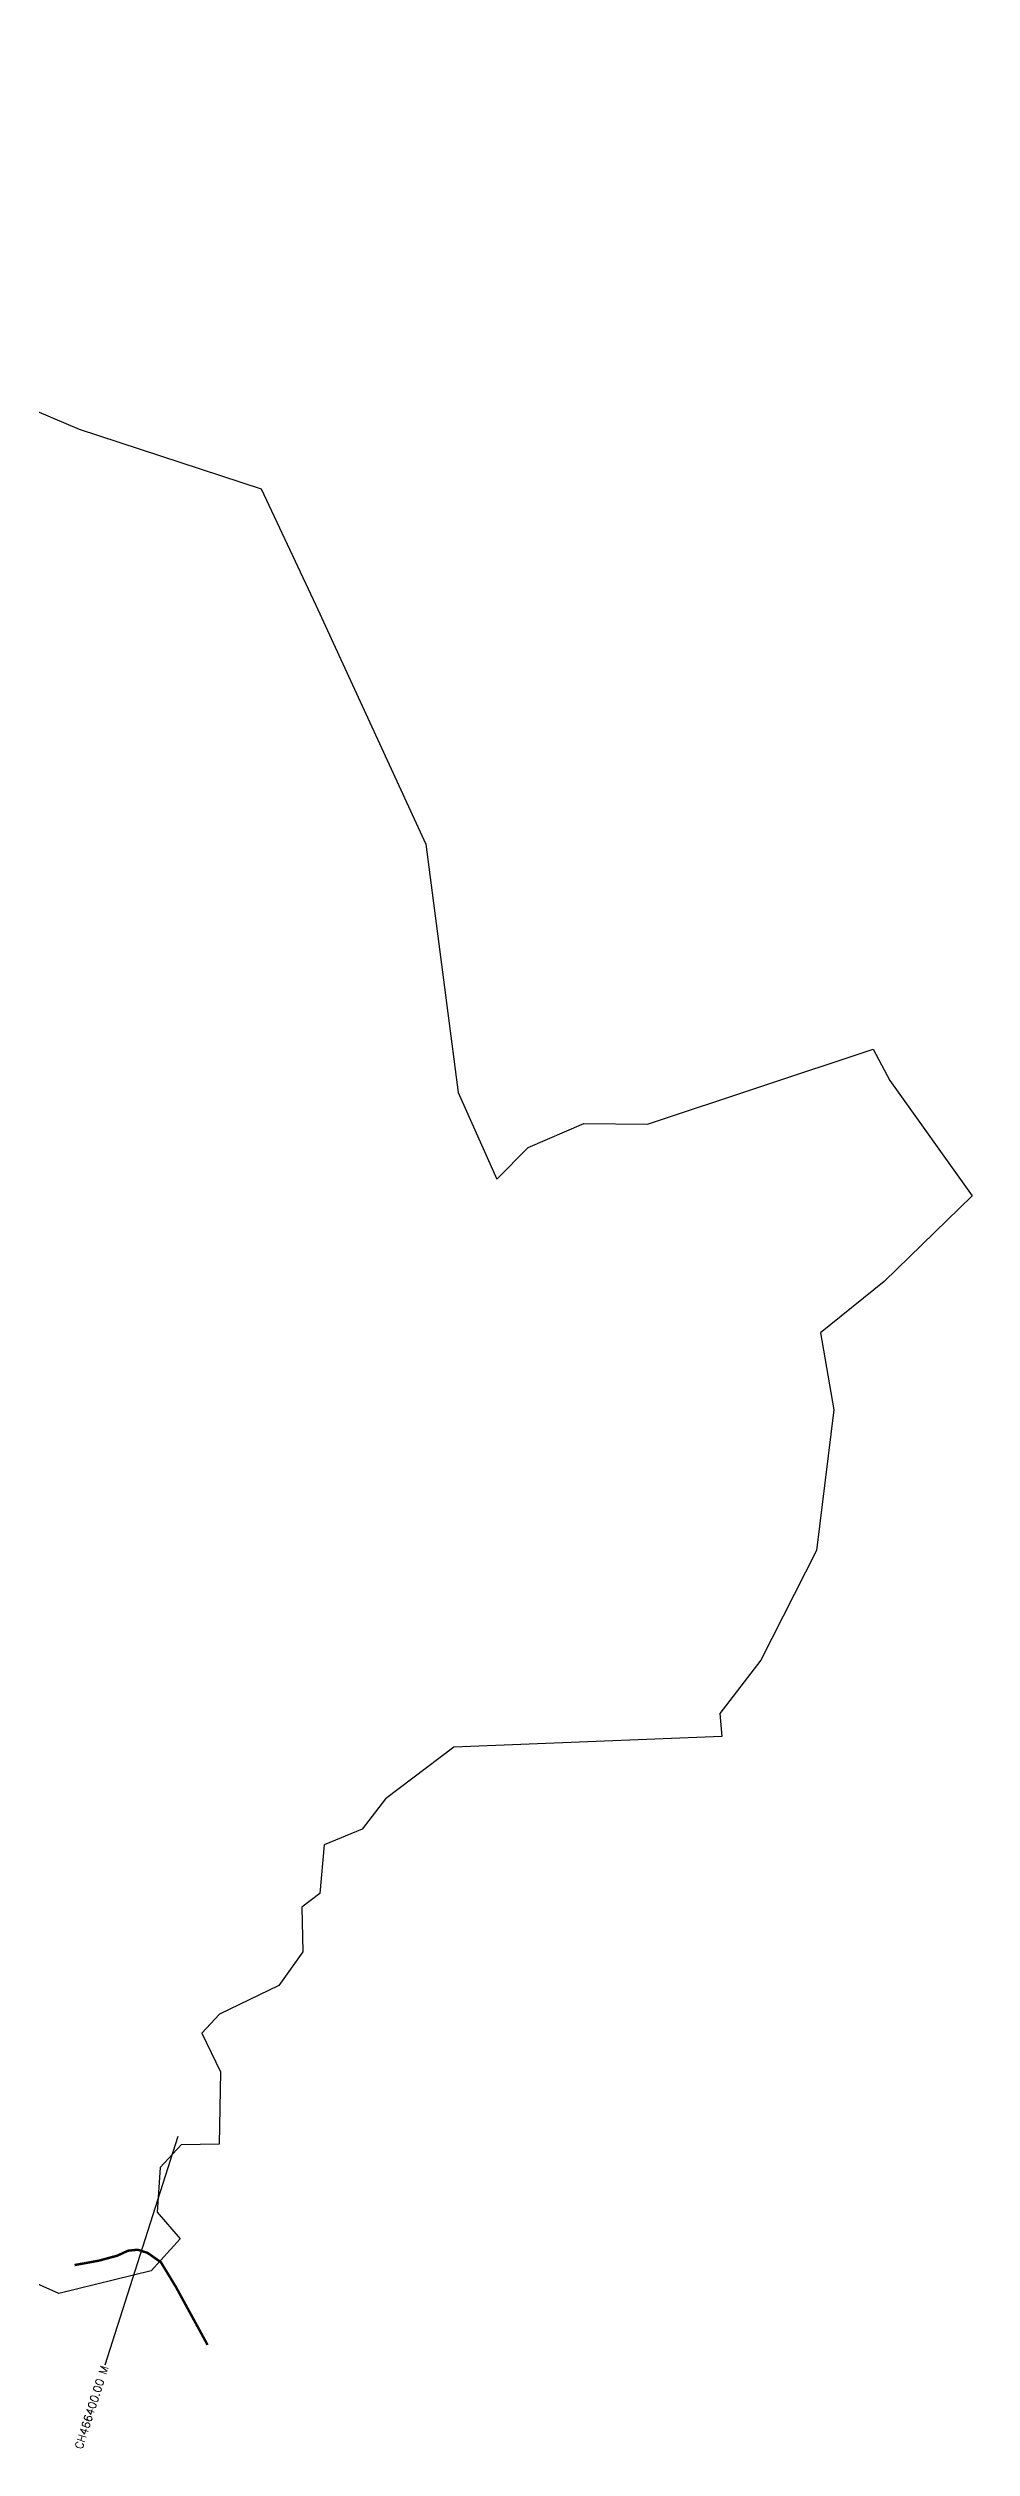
# Model space of a CAD drawing. Header units: metres. Extents: x 308535 to 311803, y 1909983 to 1913095.
# Drawn here: x 310648 to 311803, y 1910095 to 1913095 of the extents above; entities that cross this region are included whole.
import ezdxf
from ezdxf.enums import TextEntityAlignment as Align

# ---------------------------------------------------------------- set-up
doc = ezdxf.new("R2010")
doc.units = ezdxf.units.M
for name, color, linetype in [('CS', 134, 'Continuous'), ('CSMark', 6, 'Continuous'), ('NATURALLY PROTECTED', 3, 'Continuous'), ('village', 3, 'Continuous')]:
    doc.layers.add(name, color=color, linetype=linetype)
doc.styles.get("Standard").update_dxf_attribs({"font": 'simplex.shx'})

msp = doc.modelspace()

# ---------------------------------------------------------------- linework, layer by layer
at = {"layer": 'CS'}
msp.add_line((310810.1, 1910484.4), (310719, 1910198.6), dxfattribs=at)
at = {"layer": 'NATURALLY PROTECTED', "color": 2, "const_width": 3, "flags": 128}
msp.add_lwpolyline([(310681, 1910323.8), (310711.3, 1910329.3), (310734.5, 1910335.6), (310747.6, 1910341.7), (310759.7, 1910343), (310772.3, 1910339), (310788.9, 1910327.3), (310807.6, 1910296.5), (310847.2, 1910224)], dxfattribs=at)
at = {"layer": 'village', "color": 3}
for points in [[(310292.2, 1913062.7, 0), (310306.2, 1913094.8, 0), (310313.3, 1913064.5, 0), (310381.4, 1912983.7, 0), (310396.5, 1912936, 0), (310449.6, 1912893.4, 0), (310456.4, 1912827.2, 0), (310433.1, 1912741.5, 0), (310470.9, 1912702.2, 0), (310547.2, 1912677.7, 0), (310686.8, 1912618.4, 0), (310914, 1912543.9, 0), (310982.4, 1912398.6, 0), (311120.2, 1912099.7, 0), (311160.5, 1911789.5, 0), (311208.7, 1911680.8, 0), (311247.8, 1911720.5, 0), (311317.5, 1911750.5, 0), (311397.1, 1911749.7, 0), (311679.1, 1911843.4, 0), (311699.8, 1911804.3, 0), (311802.7, 1911660, 0)], [(311802.7, 1911660, 0), (311692.7, 1911553.1, 0), (311613.5, 1911488.8, 0), (311629.8, 1911392.6, 0), (311608.3, 1911216.9, 0), (311538.8, 1911080, 0), (311487.5, 1911013.2, 0), (311489.9, 1910984.5, 0), (311154.9, 1910971.1, 0), (311069.4, 1910906.6, 0), (311040.4, 1910868.7, 0), (310992.9, 1910849.2, 0), (310987.4, 1910788.2, 0), (310964.9, 1910771, 0), (310966.3, 1910715.4, 0), (310936.1, 1910673.2, 0), (310862.3, 1910637.4, 0), (310840.1, 1910613.7, 0), (310863.4, 1910565.4, 0), (310861.8, 1910475.1, 0), (310814.4, 1910474.2, 0), (310787.9, 1910445.7, 0), (310784.2, 1910389.9, 0), (310813.1, 1910356.5, 0), (310776.7, 1910316.7, 0), (310661.4, 1910288.1, 0), (310563, 1910332, 0)]]:
    msp.add_polyline3d(points, dxfattribs=at)

# ---------------------------------------------------------------- texts
at = {"layer": 'CSMark'}
msp.add_text('CH466400.00 M', height=10, rotation=72.3094, dxfattribs=at).set_placement((310718.7, 1910197.6), align=Align.MIDDLE_RIGHT)

doc.saveas('drawing.dxf')
